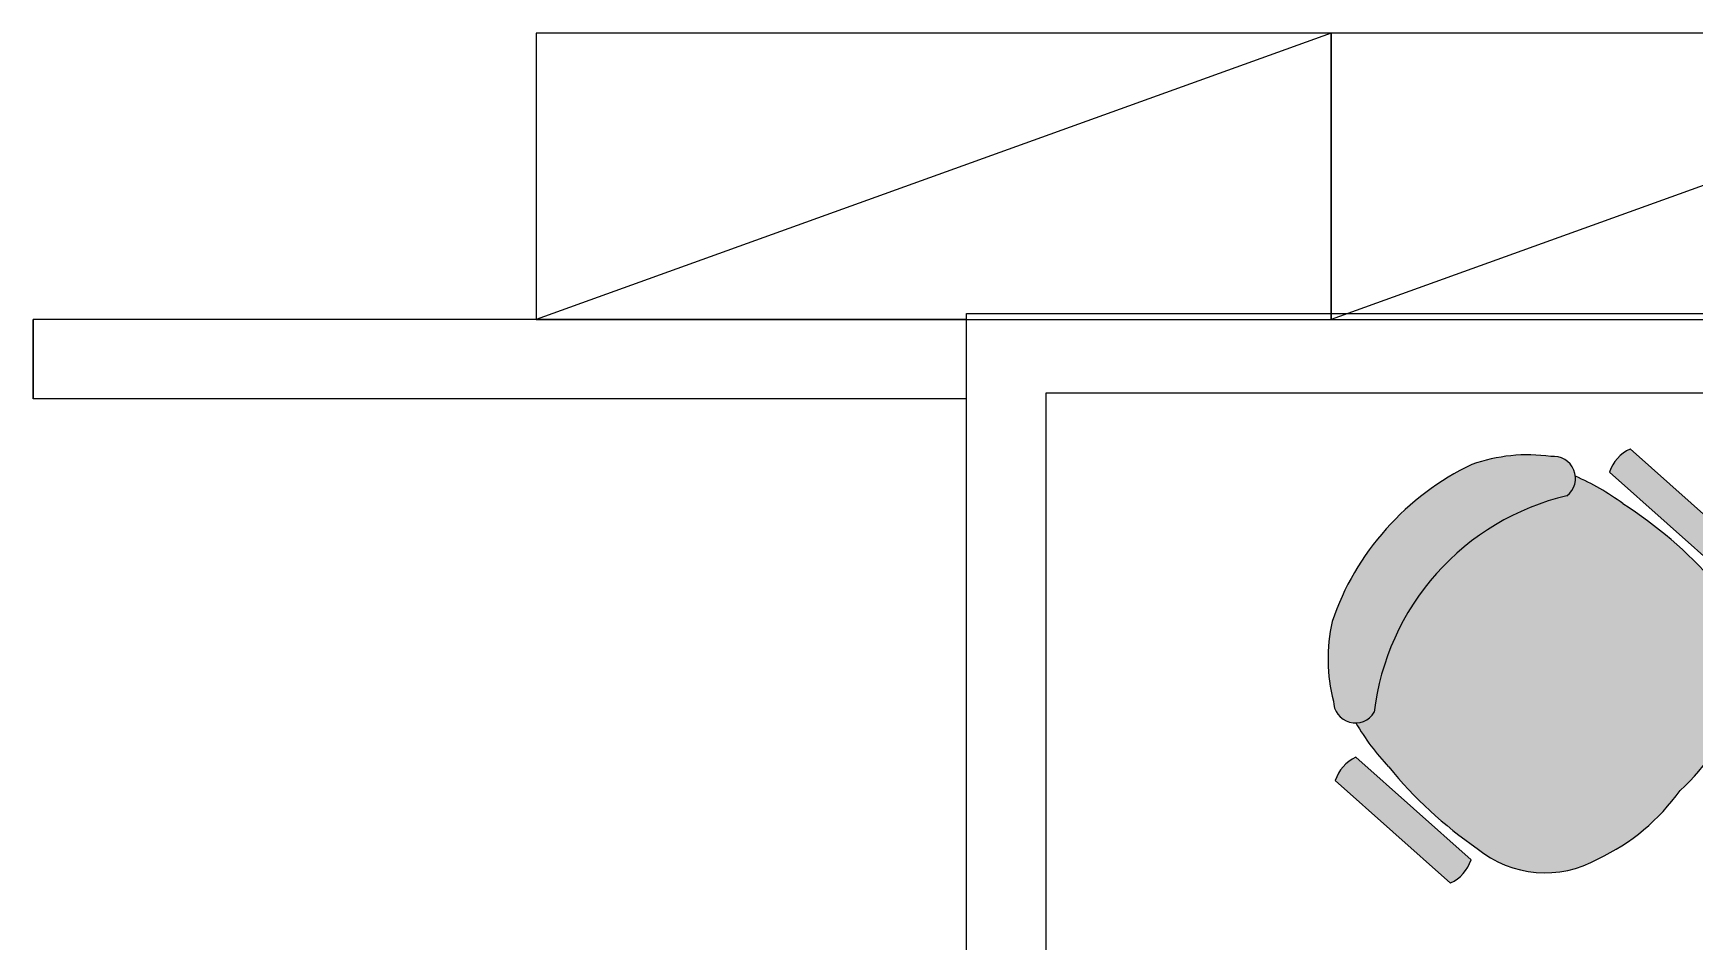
# Model space of a CAD drawing. Header units: metres. Extents: x 11076 to 23011, y 5678 to 28676.
# Drawn here: x 18333 to 20423, y 21472 to 22615 of the extents above; entities that cross this region are included whole.
import ezdxf

# ---------------------------------------------------------------- set-up
doc = ezdxf.new("R2010")
doc.units = ezdxf.units.M
for name, color, linetype in [('_Co MUEBLE CONCEP', 5, 'Continuous'), ('_Co MUEBLE NO CONCEP', 181, 'Continuous'), ('_Co SOMBREADOS', 8, 'Continuous'), ('_Co TABIQUERIA', 3, 'Continuous'), ('_relleno', 255, 'Continuous'), ('A_MOBILIARIO', 43, 'Continuous')]:
    doc.layers.add(name, color=color, linetype=linetype)

# ---------------------------------------------------------------- blocks, each defined once
blk = doc.blocks.new('scrivania_4')
at = {"layer": '_relleno'}
h = blk.add_hatch(color=256, dxfattribs=at)
h.dxf.hatch_style = 1
h.paths.add_polyline_path([(306.1066, 147.5969, 0.779063), (306.0265, 147.653, 0.228338), (305.9867, 147.2186, 0.779063), (306.0757, 147.2593, -0.219291)])
h.paths.add_polyline_path([(307.9492, 147.1372, -0.258414), (307.9725, 147.1506, 0.057489), (307.9312, 147.2057, 0.071475), (307.8198, 147.3084, 0.311745), (307.6676, 147.3214, 0.130279), (307.5646, 147.2354, 0.130279), (307.4911, 147.123, 0.311745), (307.5218, 146.9734, 0.071475), (307.6368, 146.8747, 0.057489), (307.6963, 146.8402, -0.258414), (307.707, 146.8648, 0.155221), (307.8713, 146.9629, 0.154697)])
h.paths.add_polyline_path([(307.9447, 147.6982, -0.258414), (307.9222, 147.7128, 0.155221), (307.8532, 147.8914, 0.154697), (307.6946, 147.9975, -0.258414), (307.6853, 148.0227, 0.057489), (307.624, 147.9913, 0.071475), (307.5041, 147.8988, 0.311745), (307.4655, 147.751, 0.130279), (307.533, 147.635, 0.130279), (307.6313, 147.5436, 0.311745), (307.784, 147.5486, 0.071475), (307.9006, 147.6452, 0.057489)])
h.paths.add_polyline_path([(307.8161, 148.0305, 0.12086), (307.7173, 148.0458, 0.75956), (307.6946, 147.9975, -0.155221), (307.8536, 147.8908, -0.154697), (307.9222, 147.7128, 0.75956), (307.9743, 147.7243, 0.12086), (307.9812, 147.824, 0.103151), (307.9195, 147.9439, 0.103151)])
h.paths.add_polyline_path([(307.6429, 148.03, 0.207753), (307.6185, 148.0605), (307.4668, 147.9393, 0.207753), (307.4912, 147.9088)])
h.paths.add_polyline_path([(307.9669, 147.6246, 0.207753), (307.9426, 147.6551), (307.7909, 147.5339, 0.207753), (307.8153, 147.5034)])
h.paths.add_polyline_path([(307.6535, 146.8351), (307.5085, 146.9641, 0.207753), (307.4825, 146.9349), (307.6276, 146.8059, 0.207753)])
h.paths.add_polyline_path([(307.9343, 146.9065, 0.103151), (308.0022, 147.023, 0.12086), (308.0006, 147.1229, 0.75956), (307.9492, 147.1372, -0.155221), (307.8709, 146.9625, -0.154697), (307.707, 146.8648, 0.75956), (307.7271, 146.8154, 0.12086), (307.8265, 146.8255, 0.103151)])
h.paths.add_polyline_path([(307.8535, 147.3519, 0.207753), (307.8275, 147.3227), (307.9725, 147.1937, 0.207753), (307.9985, 147.2229)])
at = {"linetype": 'Continuous'}
for p, q in [((307.9985, 147.2229), (307.8535, 147.3519)), ((307.8275, 147.3227), (307.9725, 147.1937)), ((307.5085, 146.9641), (307.6535, 146.8351)), ((307.6276, 146.8059), (307.4825, 146.9349))]:
    blk.add_line(p, q, dxfattribs=at)
for centre, radius, start, end in [((307.8741, 147.3074), 0.049, 114.8733, 161.8191), ((307.7343, 147.2047), 0.1344, 50.4638, 119.7222), ((307.7785, 147.084), 0.262, 115.0299, 144.7268), ((307.5184, 146.8695), 0.5324, 39.162, 55.515), ((307.7398, 147.0406), 0.262, 131.9656, 161.6625), ((307.9519, 147.2382), 0.049, 294.8733, 341.8191), ((307.7128, 146.9992), 0.3006, 30.2337, 43.3946), ((307.973, 147.1229), 0.0277, 0.0985, 148.9739), ((307.6355, 147.1729), 0.3158, 318.2088, 353.5012), ((307.7977, 147.0697), 0.2098, 347.1321, 14.6976), ((307.689, 147.1277), 0.3303, 317.9614, 341.5185), ((307.9226, 147.3239), 0.5324, 221.1774, 237.5304), ((307.6349, 147.1723), 0.3158, 283.1912, 318.4836), ((307.686, 147.1244), 0.3303, 295.1739, 318.731), ((307.8164, 147.1157), 0.3006, 233.2978, 246.4587), ((307.7239, 146.8429), 0.0277, 127.7185, 276.5939), ((307.6069, 146.8504), 0.049, 294.8733, 341.8191), ((307.7563, 147.0231), 0.2098, 261.9948, 289.5603)]:
    blk.add_arc(centre, radius, start, end, dxfattribs=at)

msp = doc.modelspace()

# ---------------------------------------------------------------- linework, layer by layer
at = {"layer": '_Co MUEBLE CONCEP'}
msp.add_lwpolyline([(18333.2, 22155), (18333.2, 22255)], dxfattribs=at)
at = {"layer": '_Co MUEBLE NO CONCEP'}
for points in [[(18965.9, 22255), (19965.9, 22255), (19965.9, 22615), (18965.9, 22615)], [(19965.9, 22255), (20965.9, 22255), (20965.9, 22615), (19965.9, 22615)]]:
    msp.add_lwpolyline(points, close=True, dxfattribs=at)
for points in [[(19965.9, 22615), (18965.9, 22255)], [(20965.9, 22615), (19965.9, 22255)]]:
    msp.add_lwpolyline(points, dxfattribs=at)
at = {"layer": '_Co SOMBREADOS'}
msp.add_lwpolyline([(18333.2, 22255), (18333.2, 22155)], dxfattribs=at)
at = {"layer": '_Co TABIQUERIA'}
for points in [[(19507.3, 20698.6), (19507.3, 22262.5), (22215.9, 22262.5), (22215.9, 19633.5), (19607.3, 19633.5)], [(19507.3, 22255), (18333.2, 22255)], [(19507.3, 22155), (18333.2, 22155)], [(19607.3, 20694.5), (19607.3, 22162.5), (22215.9, 22162.5), (22215.9, 19733.5), (19607.3, 19733.5), (19607.3, 19916.4)], [(19607.3, 20694.5), (19607.3, 22162.5)]]:
    msp.add_lwpolyline(points, dxfattribs=at)

# ---------------------------------------------------------------- block references
at = {"layer": 'A_MOBILIARIO', "xscale": 1000, "yscale": 1000, "zscale": 1000, "rotation": 180}
msp.add_blockref('scrivania_4', (327969.4, 168897.9), dxfattribs=at)

doc.saveas('drawing.dxf')
